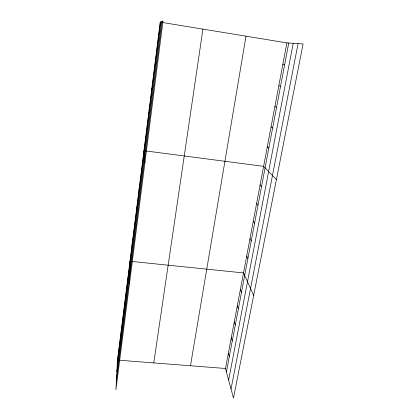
<?xml version="1.0" encoding="UTF-8"?>
<svg xmlns="http://www.w3.org/2000/svg" width="419" height="419" viewBox="0 0 419 419"><rect width="100%" height="100%" fill="white"/><g stroke="black" fill="none" stroke-linecap="round" stroke-linejoin="round"><path stroke-width="0.63" d="M134.441 227.999L134.441 225.81M132.153 246.068L132.179 243.706M129.523 283.265L129.958 261.262M127.706 281.201L127.779 278.494M125.543 298.276L125.642 295.411M123.422 315.041L123.542 312.024M121.342 331.497L121.479 328.334M119.295 347.655L119.457 344.35M117.289 363.53L160.514 21.987M116.859 371.753L161.289 21.668M116.393 380.667L162.143 21.311M153.763 362.906L202.922 29.121M190.483 365.766L245.99 36.175M225.474 368.49L286.9 42.879L303.078 43.953L233.488 398.05L225.474 368.49L119.42 360.235M226.407 371.92L288.754 43M228.627 380.122L293.206 43.298M231.031 388.994L298.066 43.618M131.88 261.461L243.502 272.931L253.673 295.337M145.838 150.94L263.609 166.353L276.42 179.604M162.085 22.432L286.9 42.879M282.815 64.531L284.601 64.914M278.813 85.733L280.531 86.366M157.334 44.702L157.623 44.849M274.895 106.505L276.55 107.374M271.056 126.857L272.649 127.952M267.296 146.802L268.83 148.117M260.099 184.962L261.519 186.685M256.653 203.22L258.02 205.127M253.275 221.132L254.59 223.227M154.543 66.804L154.789 67.223M249.954 238.72L251.227 240.983M246.697 255.983L247.922 258.413M240.365 289.571L241.496 292.321M237.28 305.917L238.369 308.813M234.247 321.975L235.3 325.013M231.272 337.751L232.283 340.93M151.809 88.435L152.018 89.116M228.35 353.254L229.319 356.564M149.127 109.621L149.305 110.548M146.509 130.367L146.65 131.529M143.937 150.693L144.906 162.792M141.491 170.025L141.575 171.622M139.098 188.979L139.15 190.786M136.746 207.573L136.772 209.573M117.467 360.083L115.922 389.78L163.017 20.95L160.189 22.123L117.467 360.083"/></g></svg>
